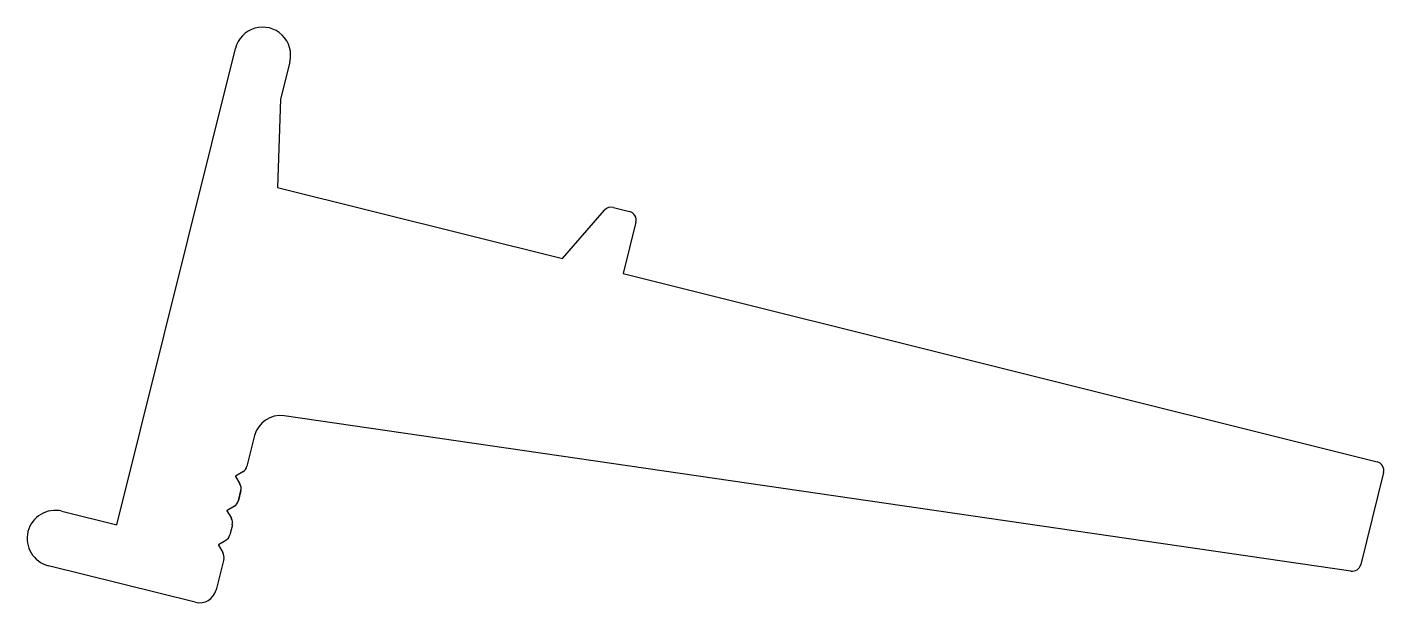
# Model space of a CAD drawing. Extents: x -18.9 to 19.5, y 2.8 to 19.1.
import ezdxf

# ---------------------------------------------------------------- set-up
doc = ezdxf.new("R2010")
doc.units = 0
doc.layers.add('1', color=7, linetype='CONTINUOUS')

msp = doc.modelspace()

# ---------------------------------------------------------------- linework, layer by layer
at = {"layer": '1', "linetype": 'CONTINUOUS'}
for p, q in [((-16.344, 5.047), (-12.986, 18.515)), ((-11.446, 18.131), (-11.708, 17.078)), ((-11.708, 17.078), (-11.797, 14.586)), ((-11.797, 14.586), (-3.728, 12.575)), ((-3.728, 12.575), (-2.543, 13.94)), ((-2.29, 14.02), (-1.839, 13.908)), ((-1.654, 13.6), (-2.016, 12.148)), ((-2.016, 12.148), (19.311, 6.83)), ((18.566, 3.738), (-11.607, 8.129)), ((-12.443, 7.568), (-12.659, 6.702)), ((-12.773, 6.548), (-12.98, 6.424)), ((-12.659, 6.702), (-12.659, 6.702)), ((-12.659, 6.702), (-12.659, 6.702)), ((-12.983, 6.413), (-12.859, 6.205)), ((19.496, 6.522), (18.849, 3.928)), ((-12.83, 6.016), (-12.901, 5.732)), ((-12.901, 5.732), (-12.83, 6.016)), ((-12.83, 6.016), (-12.901, 5.732)), ((-12.901, 5.732), (-12.83, 6.016)), ((-12.83, 6.016), (-12.901, 5.732)), ((-17.891, 5.432), (-16.344, 5.047)), ((-13.225, 5.442), (-13.1, 5.235)), ((-13.015, 5.578), (-13.222, 5.453)), ((-13.072, 5.046), (-13.143, 4.762)), ((-13.257, 4.608), (-13.464, 4.483)), ((-13.467, 4.472), (-13.342, 4.265)), ((-14.119, 2.856), (-18.275, 3.892)), ((-13.314, 4.075), (-13.53, 3.209))]:
    msp.add_line(p, q, dxfattribs=at)
for centre, radius, start, end in [((-12.216, 18.323), 0.794, 346, 166), ((-2.352, 13.774), 0.254, 76, 139.053), ((-1.9, 13.661), 0.254, 346, 76), ((-11.715, 7.387), 0.75, 81.7202, 166), ((-12.902, 6.762), 0.25, 301, 346), ((19.249, 6.584), 0.254, 346, 76), ((-12.976, 6.417), 0.008, 121, 211), ((-13.073, 6.076), 0.25, 346, 31), ((-18.083, 4.662), 0.794, 76, 256), ((-13.218, 5.446), 0.008, 121, 211), ((-13.144, 5.792), 0.25, 301, 346), ((-13.315, 5.106), 0.25, 346, 31), ((-13.386, 4.822), 0.25, 301, 346), ((-13.46, 4.476), 0.008, 121, 211), ((-13.557, 4.136), 0.25, 346, 31), ((18.603, 3.989), 0.254, 261.7202, 346), ((-14.001, 3.327), 0.485, 256, 346)]:
    msp.add_arc(centre, radius, start, end, dxfattribs=at)

doc.saveas('drawing.dxf')
